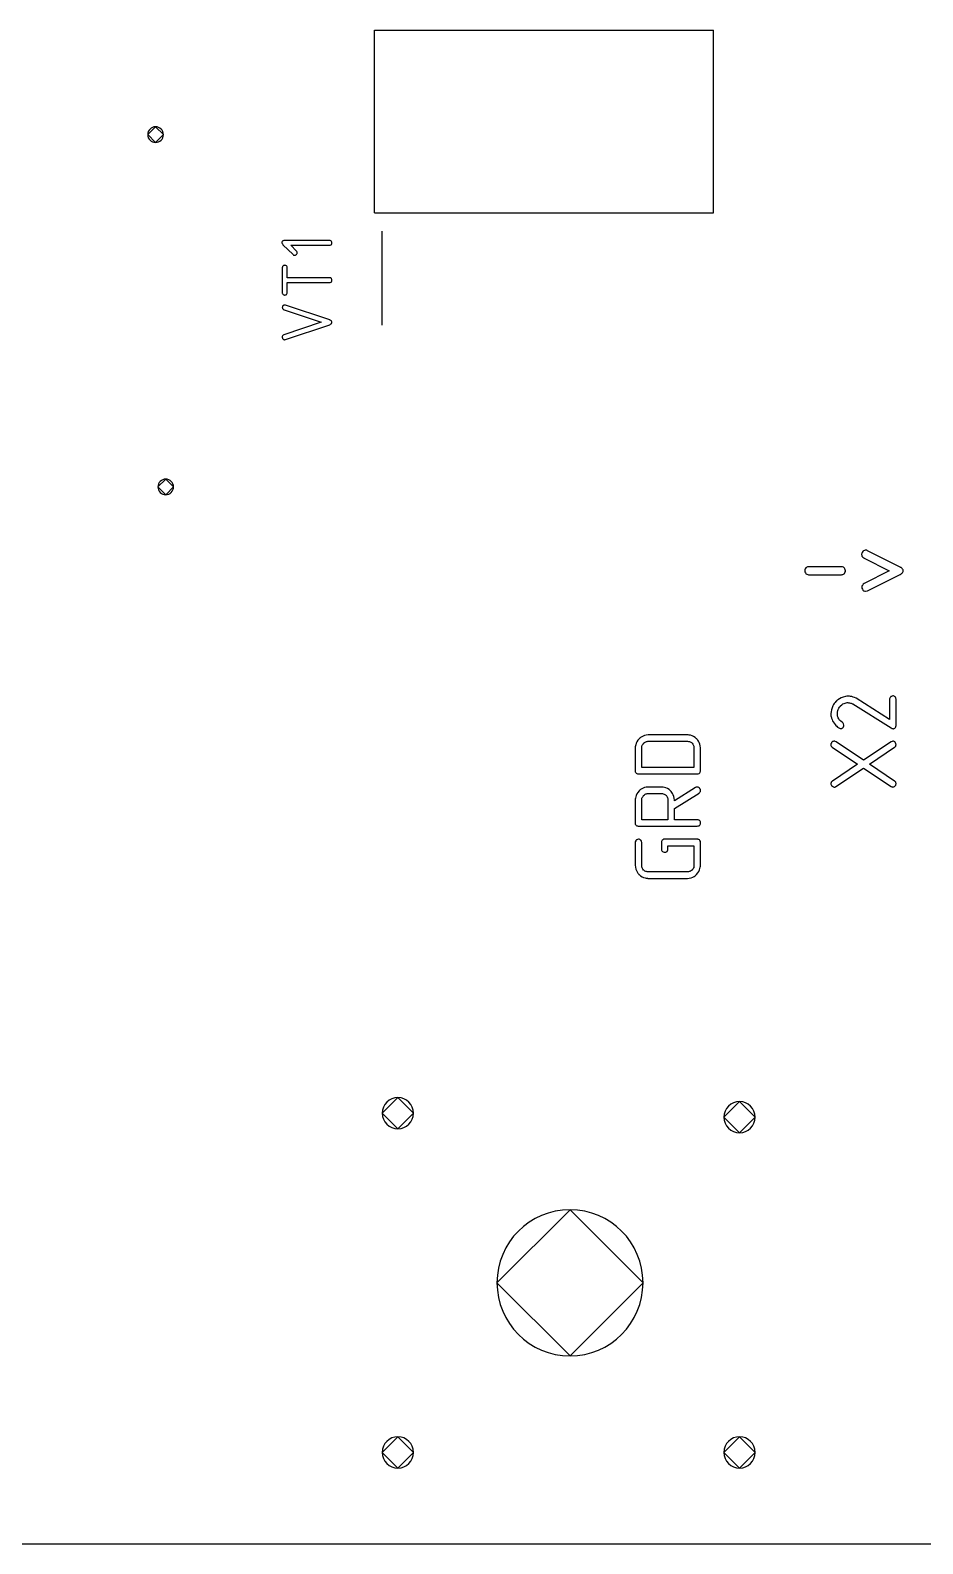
# Model space of a CAD drawing. Header units: inches. Extents: x 0 to 594, y -420 to 0.
# Drawn here: x 190.72 to 207.82, y -246.08 to -217.08 of the extents above; entities that cross this region are included whole.
import ezdxf

# ---------------------------------------------------------------- set-up
doc = ezdxf.new("R2010")
doc.units = ezdxf.units.IN
doc.header["$MEASUREMENT"] = 0

msp = doc.modelspace()

# ---------------------------------------------------------------- linework, layer by layer
at = {"color": 18, "true_color": 0x000000}
for p, q in [((197.312, -220.583), (197.312, -217.083)), ((197.312, -217.083), (203.812, -217.083)), ((203.812, -220.583), (203.812, -217.083)), ((193.117, -218.933), (192.967, -219.083)), ((193.267, -219.083), (193.117, -218.933)), ((192.967, -219.083), (193.117, -219.233)), ((193.117, -219.233), (193.267, -219.083)), ((197.312, -220.583), (203.812, -220.583)), ((197.462, -222.733), (197.462, -220.933)), ((195.541, -221.141), (195.539, -221.147)), ((195.539, -221.147), (195.539, -221.148)), ((195.539, -221.147), (195.539, -221.147)), ((195.539, -221.148), (195.541, -221.157)), ((195.545, -221.133), (195.541, -221.141)), ((195.541, -221.157), (195.542, -221.164)), ((195.542, -221.164), (195.543, -221.169)), ((195.543, -221.169), (195.545, -221.171)), ((195.553, -221.122), (195.545, -221.133)), ((195.545, -221.171), (195.549, -221.178)), ((195.549, -221.178), (195.555, -221.185)), ((195.556, -221.12), (195.553, -221.122)), ((195.555, -221.185), (195.559, -221.189)), ((195.565, -221.115), (195.556, -221.12)), ((195.559, -221.189), (195.56, -221.191)), ((195.56, -221.191), (195.752, -221.381)), ((195.577, -221.11), (195.565, -221.115)), ((195.594, -221.109), (195.577, -221.11)), ((196.451, -221.109), (195.594, -221.109)), ((195.818, -221.313), (195.708, -221.203)), ((195.708, -221.203), (196.451, -221.203)), ((196.453, -221.109), (196.451, -221.109)), ((196.451, -221.203), (196.467, -221.2)), ((196.456, -221.109), (196.453, -221.109)), ((196.464, -221.11), (196.456, -221.109)), ((196.475, -221.115), (196.464, -221.11)), ((196.467, -221.2), (196.478, -221.196)), ((196.487, -221.123), (196.475, -221.115)), ((196.478, -221.196), (196.484, -221.192)), ((196.484, -221.192), (196.487, -221.189)), ((196.488, -221.126), (196.487, -221.123)), ((196.487, -221.189), (196.494, -221.178)), ((196.492, -221.131), (196.488, -221.126)), ((196.496, -221.143), (196.492, -221.131)), ((196.494, -221.178), (196.496, -221.168)), ((196.498, -221.157), (196.496, -221.143)), ((196.496, -221.168), (196.498, -221.16)), ((196.498, -221.16), (196.498, -221.157)), ((195.752, -221.381), (195.763, -221.389)), ((195.763, -221.389), (195.775, -221.394)), ((195.775, -221.394), (195.782, -221.395)), ((195.782, -221.395), (195.783, -221.395)), ((195.783, -221.395), (195.785, -221.395)), ((195.785, -221.395), (195.792, -221.394)), ((195.792, -221.394), (195.797, -221.392)), ((195.797, -221.392), (195.808, -221.387)), ((195.808, -221.387), (195.816, -221.382)), ((195.816, -221.382), (195.817, -221.38)), ((195.817, -221.38), (195.818, -221.38)), ((195.821, -221.316), (195.818, -221.313)), ((195.818, -221.38), (195.827, -221.368)), ((195.825, -221.323), (195.821, -221.316)), ((195.83, -221.334), (195.825, -221.323)), ((195.827, -221.368), (195.831, -221.357)), ((195.832, -221.347), (195.83, -221.334)), ((195.831, -221.357), (195.832, -221.35)), ((195.832, -221.35), (195.832, -221.347)), ((195.548, -221.622), (195.546, -221.63)), ((195.546, -221.63), (195.546, -222.118)), ((195.546, -221.63), (195.546, -221.63)), ((195.553, -221.611), (195.548, -221.622)), ((195.556, -221.605), (195.553, -221.611)), ((195.562, -221.599), (195.556, -221.605)), ((195.565, -221.597), (195.562, -221.599)), ((195.572, -221.592), (195.565, -221.597)), ((195.582, -221.588), (195.572, -221.592)), ((195.594, -221.585), (195.582, -221.588)), ((195.597, -221.585), (195.594, -221.585)), ((195.604, -221.587), (195.597, -221.585)), ((195.614, -221.591), (195.604, -221.587)), ((195.625, -221.598), (195.614, -221.591)), ((195.628, -221.599), (195.625, -221.598)), ((195.632, -221.606), (195.628, -221.599)), ((195.638, -221.618), (195.632, -221.606)), ((195.639, -221.625), (195.638, -221.618)), ((195.641, -221.633), (195.639, -221.625)), ((195.641, -221.824), (195.641, -221.633)), ((196.451, -221.824), (195.641, -221.824)), ((196.453, -221.824), (196.451, -221.824)), ((196.456, -221.824), (196.453, -221.824)), ((196.464, -221.825), (196.456, -221.824)), ((196.475, -221.829), (196.464, -221.825)), ((196.487, -221.838), (196.475, -221.829)), ((196.488, -221.841), (196.487, -221.838)), ((196.492, -221.846), (196.488, -221.841)), ((196.496, -221.857), (196.492, -221.846)), ((195.546, -222.118), (195.549, -222.125)), ((195.549, -222.125), (195.555, -222.137)), ((195.555, -222.137), (195.56, -222.142)), ((195.628, -222.145), (195.635, -222.134)), ((195.635, -222.134), (195.639, -222.122)), ((195.639, -222.122), (195.641, -222.113)), ((195.641, -222.113), (195.641, -221.918)), ((195.641, -221.918), (196.451, -221.918)), ((196.451, -221.918), (196.467, -221.915)), ((196.467, -221.915), (196.478, -221.911)), ((196.478, -221.911), (196.484, -221.907)), ((196.484, -221.907), (196.487, -221.904)), ((196.487, -221.904), (196.494, -221.893)), ((196.494, -221.893), (196.496, -221.883)), ((196.498, -221.872), (196.496, -221.857)), ((196.496, -221.883), (196.498, -221.874)), ((196.498, -221.874), (196.498, -221.872)), ((195.548, -222.383), (195.546, -222.392)), ((195.546, -222.392), (195.546, -222.395)), ((195.546, -222.392), (195.546, -222.392)), ((195.546, -222.395), (195.548, -222.404)), ((195.552, -222.372), (195.548, -222.383)), ((195.548, -222.404), (195.551, -222.413)), ((195.551, -222.413), (195.555, -222.418)), ((195.559, -222.361), (195.552, -222.372)), ((195.555, -222.418), (195.556, -222.421)), ((195.556, -222.421), (195.565, -222.428)), ((195.562, -222.358), (195.559, -222.361)), ((195.56, -222.142), (195.562, -222.145)), ((195.562, -222.145), (195.563, -222.145)), ((195.569, -222.354), (195.562, -222.358)), ((195.563, -222.145), (195.574, -222.152)), ((195.565, -222.428), (195.572, -222.434)), ((195.579, -222.349), (195.569, -222.354)), ((195.574, -222.152), (195.584, -222.155)), ((195.593, -222.347), (195.579, -222.349)), ((195.584, -222.155), (195.591, -222.156)), ((195.591, -222.156), (195.593, -222.156)), ((195.593, -222.156), (195.594, -222.156)), ((195.61, -222.349), (195.593, -222.347)), ((195.594, -222.156), (195.607, -222.155)), ((195.607, -222.155), (195.618, -222.151)), ((196.457, -222.634), (195.61, -222.349)), ((195.618, -222.151), (195.625, -222.146)), ((195.625, -222.146), (195.627, -222.145)), ((195.627, -222.145), (195.628, -222.145)), ((195.572, -222.434), (195.577, -222.437)), ((195.577, -222.437), (195.58, -222.438)), ((196.292, -222.679), (195.579, -222.919)), ((195.58, -222.438), (196.292, -222.679)), ((196.458, -222.634), (196.457, -222.634)), ((196.457, -222.724), (196.471, -222.717)), ((196.46, -222.636), (196.458, -222.634)), ((196.467, -222.638), (196.46, -222.636)), ((196.477, -222.644), (196.467, -222.638)), ((196.471, -222.717), (196.481, -222.71)), ((196.487, -222.651), (196.477, -222.644)), ((196.481, -222.71), (196.488, -222.703)), ((196.488, -222.652), (196.487, -222.651)), ((196.491, -222.658), (196.488, -222.652)), ((196.488, -222.703), (196.492, -222.695)), ((196.494, -222.667), (196.491, -222.658)), ((196.492, -222.695), (196.495, -222.689)), ((196.498, -222.679), (196.494, -222.667)), ((196.495, -222.689), (196.498, -222.684)), ((196.498, -222.684), (196.498, -222.679)), ((195.551, -222.939), (195.546, -222.951)), ((195.546, -222.951), (195.546, -222.971)), ((195.546, -222.971), (195.549, -222.978)), ((195.549, -222.978), (195.553, -222.988)), ((195.552, -222.937), (195.551, -222.939)), ((195.556, -222.933), (195.552, -222.937)), ((195.553, -222.988), (195.559, -222.995)), ((195.566, -222.926), (195.556, -222.933)), ((195.559, -222.995), (195.56, -222.998)), ((195.56, -222.998), (195.562, -222.998)), ((195.562, -222.998), (195.573, -223.006)), ((195.579, -222.919), (195.566, -222.926)), ((195.573, -223.006), (195.583, -223.011)), ((195.593, -223.012), (195.61, -223.009)), ((195.61, -223.009), (196.457, -222.724)), ((195.583, -223.011), (195.59, -223.012)), ((195.59, -223.012), (195.591, -223.012)), ((195.591, -223.012), (195.593, -223.012)), ((193.312, -225.683), (193.162, -225.833)), ((193.162, -225.833), (193.312, -225.983)), ((193.462, -225.833), (193.312, -225.683)), ((193.312, -225.983), (193.462, -225.833)), ((206.678, -227.067), (206.673, -227.069)), ((206.673, -227.069), (206.673, -227.071)), ((206.689, -227.058), (206.678, -227.067)), ((206.706, -227.051), (206.689, -227.058)), ((206.717, -227.046), (206.706, -227.051)), ((206.752, -227.046), (206.717, -227.046)), ((206.759, -227.051), (206.752, -227.046)), ((206.752, -227.046), (206.752, -227.046)), ((206.768, -227.055), (206.759, -227.051)), ((207.39, -227.37), (206.768, -227.055)), ((206.655, -227.108), (206.652, -227.122)), ((206.652, -227.122), (206.652, -227.125)), ((206.652, -227.125), (206.652, -227.127)), ((206.652, -227.127), (206.655, -227.143)), ((206.662, -227.09), (206.655, -227.108)), ((206.655, -227.143), (206.659, -227.157)), ((206.659, -227.157), (206.675, -227.178)), ((206.673, -227.071), (206.662, -227.09)), ((206.675, -227.178), (206.692, -227.192)), ((206.692, -227.192), (206.696, -227.194)), ((206.696, -227.194), (206.699, -227.196)), ((206.699, -227.196), (207.182, -227.439)), ((205.565, -227.423), (205.562, -227.435)), ((205.562, -227.435), (205.562, -227.437)), ((205.562, -227.437), (205.562, -227.439)), ((205.562, -227.439), (205.565, -227.463)), ((205.572, -227.405), (205.565, -227.423)), ((205.565, -227.463), (205.574, -227.479)), ((205.583, -227.386), (205.572, -227.405)), ((205.574, -227.479), (205.581, -227.49)), ((205.581, -227.49), (205.583, -227.495)), ((205.588, -227.382), (205.583, -227.384)), ((205.583, -227.384), (205.583, -227.386)), ((205.583, -227.495), (205.602, -227.506)), ((205.599, -227.372), (205.588, -227.382)), ((205.616, -227.365), (205.599, -227.372)), ((205.602, -227.506), (205.62, -227.513)), ((205.627, -227.361), (205.616, -227.365)), ((205.62, -227.513), (205.634, -227.516)), ((206.27, -227.361), (205.627, -227.361)), ((205.634, -227.516), (206.266, -227.516)), ((206.266, -227.516), (206.28, -227.513)), ((206.284, -227.363), (206.27, -227.361)), ((206.27, -227.361), (206.27, -227.361)), ((206.28, -227.513), (206.291, -227.511)), ((206.303, -227.372), (206.284, -227.363)), ((206.291, -227.511), (206.308, -227.502)), ((206.31, -227.377), (206.303, -227.372)), ((206.308, -227.502), (206.319, -227.495)), ((206.319, -227.386), (206.31, -227.377)), ((206.324, -227.391), (206.319, -227.386)), ((206.319, -227.495), (206.321, -227.49)), ((206.321, -227.49), (206.333, -227.472)), ((206.331, -227.402), (206.324, -227.391)), ((206.338, -227.419), (206.331, -227.402)), ((206.333, -227.472), (206.34, -227.456)), ((206.342, -227.439), (206.338, -227.419)), ((206.34, -227.456), (206.342, -227.444)), ((206.342, -227.444), (206.342, -227.439)), ((207.182, -227.439), (206.699, -227.685)), ((206.768, -227.826), (207.39, -227.511)), ((207.393, -227.37), (207.39, -227.37)), ((207.39, -227.511), (207.409, -227.5)), ((207.4, -227.375), (207.393, -227.37)), ((207.409, -227.379), (207.4, -227.375)), ((207.421, -227.388), (207.409, -227.379)), ((207.409, -227.5), (207.423, -227.488)), ((207.43, -227.398), (207.421, -227.388)), ((207.423, -227.488), (207.434, -227.476)), ((207.439, -227.409), (207.43, -227.398)), ((207.434, -227.476), (207.441, -227.465)), ((207.446, -227.423), (207.439, -227.409)), ((207.441, -227.465), (207.446, -227.456)), ((207.448, -227.439), (207.446, -227.423)), ((207.446, -227.456), (207.448, -227.446)), ((207.448, -227.442), (207.448, -227.439)), ((207.448, -227.446), (207.448, -227.442)), ((206.657, -227.74), (206.655, -227.747)), ((206.655, -227.747), (206.655, -227.752)), ((206.655, -227.752), (206.655, -227.754)), ((206.655, -227.754), (206.659, -227.775)), ((206.659, -227.729), (206.657, -227.74)), ((206.666, -227.719), (206.659, -227.729)), ((206.659, -227.775), (206.666, -227.793)), ((206.673, -227.708), (206.666, -227.719)), ((206.666, -227.793), (206.673, -227.805)), ((206.685, -227.696), (206.673, -227.708)), ((206.673, -227.805), (206.678, -227.807)), ((206.678, -227.807), (206.678, -227.81)), ((206.678, -227.81), (206.696, -227.824)), ((206.699, -227.685), (206.685, -227.696)), ((206.696, -227.824), (206.712, -227.83)), ((206.712, -227.83), (206.724, -227.833)), ((206.724, -227.833), (206.729, -227.833)), ((206.729, -227.833), (206.768, -227.826)), ((206.144, -229.964), (206.127, -229.985)), ((206.161, -229.944), (206.144, -229.964)), ((206.163, -229.942), (206.161, -229.944)), ((206.164, -229.94), (206.163, -229.942)), ((206.17, -229.935), (206.164, -229.94)), ((206.177, -229.927), (206.17, -229.935)), ((206.187, -229.92), (206.177, -229.927)), ((206.198, -229.913), (206.187, -229.92)), ((206.226, -229.892), (206.198, -229.913)), ((206.259, -229.874), (206.226, -229.892)), ((206.3, -229.859), (206.259, -229.874)), ((206.344, -229.846), (206.3, -229.859)), ((206.338, -229.974), (206.359, -229.97)), ((206.368, -229.844), (206.344, -229.846)), ((206.359, -229.97), (206.374, -229.966)), ((206.392, -229.842), (206.368, -229.844)), ((206.374, -229.966), (206.383, -229.966)), ((206.383, -229.966), (206.385, -229.966)), ((206.385, -229.966), (206.387, -229.966)), ((206.387, -229.966), (206.403, -229.968)), ((206.396, -229.842), (206.392, -229.842)), ((206.405, -229.842), (206.396, -229.842)), ((206.403, -229.968), (206.42, -229.97)), ((206.42, -229.844), (206.405, -229.842)), ((206.44, -229.848), (206.42, -229.844)), ((206.42, -229.97), (206.437, -229.974)), ((206.463, -229.851), (206.44, -229.848)), ((206.488, -229.859), (206.463, -229.851)), ((206.516, -229.87), (206.488, -229.859)), ((206.546, -229.883), (206.516, -229.87)), ((207.188, -230.287), (206.546, -229.883)), ((207.19, -229.883), (207.188, -229.894)), ((207.188, -229.894), (207.188, -230.287)), ((207.198, -229.868), (207.19, -229.883)), ((207.201, -229.863), (207.198, -229.868)), ((207.209, -229.855), (207.201, -229.863)), ((207.212, -229.851), (207.209, -229.855)), ((207.222, -229.846), (207.212, -229.851)), ((207.235, -229.84), (207.222, -229.846)), ((207.251, -229.837), (207.235, -229.84)), ((207.255, -229.837), (207.251, -229.837)), ((207.264, -229.838), (207.255, -229.837)), ((207.277, -229.844), (207.264, -229.838)), ((207.292, -229.853), (207.277, -229.844)), ((207.296, -229.855), (207.292, -229.853)), ((207.301, -229.864), (207.296, -229.855)), ((207.309, -229.877), (207.301, -229.864)), ((207.311, -229.887), (207.309, -229.877)), ((207.312, -229.898), (207.311, -229.887)), ((207.312, -230.409), (207.312, -229.898)), ((206.064, -230.168), (206.063, -230.177)), ((206.063, -230.177), (206.063, -230.192)), ((206.063, -230.177), (206.063, -230.177)), ((206.063, -230.192), (206.064, -230.216)), ((206.066, -230.155), (206.064, -230.168)), ((206.064, -230.216), (206.068, -230.24)), ((206.068, -230.14), (206.066, -230.155)), ((206.076, -230.107), (206.068, -230.14)), ((206.068, -230.24), (206.072, -230.25)), ((206.072, -230.25), (206.074, -230.257)), ((206.074, -230.257), (206.076, -230.261)), ((206.087, -230.068), (206.076, -230.107)), ((206.103, -230.026), (206.087, -230.068)), ((206.114, -230.005), (206.103, -230.026)), ((206.127, -229.985), (206.114, -230.005)), ((206.187, -230.183), (206.188, -230.15)), ((206.187, -230.19), (206.187, -230.183)), ((206.188, -230.2), (206.187, -230.19)), ((206.188, -230.15), (206.192, -230.135)), ((206.19, -230.211), (206.188, -230.2)), ((206.192, -230.225), (206.19, -230.211)), ((206.192, -230.135), (206.194, -230.124)), ((206.198, -230.24), (206.192, -230.225)), ((206.194, -230.124), (206.198, -230.113)), ((206.198, -230.113), (206.201, -230.105)), ((206.203, -230.257), (206.198, -230.24)), ((206.201, -230.105), (206.203, -230.1)), ((206.203, -230.098), (206.218, -230.07)), ((206.203, -230.1), (206.203, -230.098)), ((206.213, -230.274), (206.203, -230.257)), ((206.218, -230.07), (206.231, -230.05)), ((206.231, -230.05), (206.238, -230.04)), ((206.238, -230.04), (206.242, -230.035)), ((206.242, -230.035), (206.246, -230.031)), ((206.246, -230.031), (206.248, -230.029)), ((206.248, -230.029), (206.27, -230.009)), ((206.27, -230.009), (206.294, -229.992)), ((206.294, -229.992), (206.318, -229.981)), ((206.318, -229.981), (206.338, -229.974)), ((206.437, -229.974), (206.45, -229.977)), ((206.45, -229.977), (206.463, -229.983)), ((206.463, -229.983), (206.472, -229.987)), ((206.472, -229.987), (206.479, -229.988)), ((206.479, -229.988), (206.481, -229.99)), ((206.481, -229.99), (207.216, -230.451)), ((206.076, -230.261), (206.076, -230.263)), ((206.076, -230.263), (206.085, -230.288)), ((206.085, -230.288), (206.096, -230.313)), ((206.096, -230.313), (206.1, -230.322)), ((206.1, -230.322), (206.103, -230.329)), ((206.103, -230.329), (206.105, -230.333)), ((206.105, -230.333), (206.107, -230.335)), ((206.107, -230.335), (206.124, -230.361)), ((206.124, -230.361), (206.142, -230.385)), ((206.142, -230.385), (206.161, -230.403)), ((206.161, -230.403), (206.177, -230.42)), ((206.177, -230.42), (206.192, -230.435)), ((206.192, -230.435), (206.205, -230.444)), ((206.205, -230.444), (206.213, -230.45)), ((206.214, -230.275), (206.213, -230.274)), ((206.213, -230.45), (206.216, -230.451)), ((206.218, -230.281), (206.214, -230.275)), ((206.216, -230.451), (206.231, -230.457)), ((206.224, -230.288), (206.218, -230.281)), ((206.231, -230.3), (206.224, -230.288)), ((206.242, -230.311), (206.231, -230.3)), ((206.231, -230.457), (206.242, -230.461)), ((206.255, -230.324), (206.242, -230.311)), ((206.242, -230.461), (206.25, -230.463)), ((206.25, -230.463), (206.251, -230.463)), ((206.251, -230.463), (206.261, -230.461)), ((206.285, -230.346), (206.255, -230.324)), ((206.261, -230.461), (206.27, -230.459)), ((206.27, -230.459), (206.283, -230.451)), ((206.283, -230.451), (206.292, -230.446)), ((206.287, -230.348), (206.285, -230.346)), ((206.292, -230.351), (206.287, -230.348)), ((206.3, -230.359), (206.292, -230.351)), ((206.292, -230.446), (206.296, -230.442)), ((206.296, -230.442), (206.305, -230.427)), ((206.307, -230.37), (206.3, -230.359)), ((206.305, -230.427), (206.311, -230.413)), ((206.313, -230.398), (206.307, -230.37)), ((206.311, -230.413), (206.313, -230.401)), ((206.313, -230.401), (206.313, -230.398)), ((207.216, -230.451), (207.235, -230.461)), ((207.235, -230.461), (207.249, -230.464)), ((207.249, -230.464), (207.259, -230.466)), ((207.259, -230.466), (207.262, -230.466)), ((207.262, -230.466), (207.279, -230.463)), ((207.279, -230.463), (207.292, -230.455)), ((207.292, -230.455), (207.299, -230.444)), ((207.299, -230.444), (207.307, -230.431)), ((207.307, -230.431), (207.311, -230.42)), ((207.311, -230.42), (207.312, -230.409)), ((202.314, -230.816), (202.313, -230.824)), ((202.313, -230.824), (202.313, -231.272)), ((202.313, -230.824), (202.313, -230.824)), ((202.316, -230.796), (202.314, -230.816)), ((202.322, -230.772), (202.316, -230.796)), ((202.331, -230.744), (202.322, -230.772)), ((202.344, -230.715), (202.331, -230.744)), ((202.363, -230.685), (202.344, -230.715)), ((202.387, -230.657), (202.363, -230.685)), ((202.39, -230.653), (202.387, -230.657)), ((202.4, -230.646), (202.39, -230.653)), ((202.416, -230.633), (202.4, -230.646)), ((202.437, -230.62), (202.416, -230.633)), ((202.463, -230.607), (202.437, -230.62)), ((202.437, -230.833), (202.438, -230.815)), ((202.437, -231.209), (202.437, -230.833)), ((202.438, -230.815), (202.442, -230.796)), ((202.438, -230.815), (202.438, -230.815)), ((202.442, -230.796), (202.448, -230.781)), ((202.448, -230.781), (202.455, -230.768)), ((202.455, -230.768), (202.463, -230.759)), ((202.492, -230.594), (202.463, -230.607)), ((202.463, -230.759), (202.468, -230.75)), ((202.468, -230.75), (202.472, -230.746)), ((202.472, -230.746), (202.474, -230.744)), ((202.474, -230.744), (202.488, -230.731)), ((202.488, -230.731), (202.503, -230.722)), ((202.525, -230.587), (202.492, -230.594)), ((202.503, -230.722), (202.518, -230.716)), ((202.518, -230.716), (202.531, -230.711)), ((202.563, -230.583), (202.525, -230.587)), ((202.531, -230.711), (202.544, -230.709)), ((202.544, -230.709), (202.553, -230.707)), ((202.553, -230.707), (202.561, -230.707)), ((202.561, -230.707), (202.563, -230.707)), ((203.312, -230.583), (202.563, -230.583)), ((202.563, -230.707), (203.314, -230.707)), ((203.314, -230.583), (203.312, -230.583)), ((203.316, -230.583), (203.314, -230.583)), ((203.314, -230.707), (203.335, -230.709)), ((203.322, -230.583), (203.316, -230.583)), ((203.329, -230.585), (203.322, -230.583)), ((203.349, -230.587), (203.329, -230.585)), ((203.335, -230.709), (203.351, -230.713)), ((203.374, -230.592), (203.349, -230.587)), ((203.351, -230.713), (203.368, -230.718)), ((203.368, -230.718), (203.381, -230.726)), ((203.401, -230.602), (203.374, -230.592)), ((203.381, -230.726), (203.39, -230.733)), ((203.39, -230.733), (203.399, -230.739)), ((203.399, -230.739), (203.403, -230.742)), ((203.431, -230.615), (203.401, -230.602)), ((203.403, -230.742), (203.405, -230.744)), ((203.405, -230.744), (203.416, -230.759)), ((203.416, -230.759), (203.424, -230.774)), ((203.424, -230.774), (203.431, -230.789)), ((203.461, -230.633), (203.431, -230.615)), ((203.431, -230.789), (203.435, -230.802)), ((203.435, -230.802), (203.437, -230.815)), ((203.437, -230.815), (203.438, -230.824)), ((203.438, -230.824), (203.438, -231.209)), ((203.49, -230.657), (203.461, -230.633)), ((203.494, -230.661), (203.49, -230.657)), ((203.501, -230.67), (203.494, -230.661)), ((203.512, -230.687), (203.501, -230.67)), ((203.525, -230.707), (203.512, -230.687)), ((203.54, -230.733), (203.525, -230.707)), ((203.551, -230.763), (203.54, -230.733)), ((203.559, -230.796), (203.551, -230.763)), ((203.562, -230.833), (203.559, -230.796)), ((203.562, -231.274), (203.562, -230.833)), ((206.064, -230.757), (206.063, -230.768)), ((206.063, -230.768), (206.063, -230.787)), ((206.063, -230.768), (206.063, -230.768)), ((206.063, -230.787), (206.068, -230.8)), ((206.072, -230.742), (206.064, -230.757)), ((206.068, -230.8), (206.076, -230.809)), ((206.076, -230.733), (206.072, -230.742)), ((206.083, -230.725), (206.076, -230.733)), ((206.076, -230.809), (206.083, -230.816)), ((206.087, -230.722), (206.083, -230.724)), ((206.083, -230.724), (206.083, -230.725)), ((206.083, -230.816), (206.088, -230.82)), ((206.096, -230.714), (206.087, -230.722)), ((206.088, -230.82), (206.09, -230.822)), ((206.09, -230.822), (206.575, -231.144)), ((206.109, -230.709), (206.096, -230.714)), ((206.118, -230.705), (206.109, -230.709)), ((206.127, -230.705), (206.118, -230.705)), ((206.129, -230.705), (206.127, -230.705)), ((206.137, -230.707), (206.129, -230.705)), ((206.148, -230.709), (206.137, -230.707)), ((206.163, -230.716), (206.148, -230.709)), ((206.688, -231.068), (206.163, -230.716)), ((207.216, -230.716), (206.688, -231.068)), ((206.801, -231.144), (207.285, -230.822)), ((207.235, -230.709), (207.216, -230.716)), ((207.251, -230.705), (207.235, -230.709)), ((207.253, -230.705), (207.251, -230.705)), ((207.255, -230.705), (207.253, -230.705)), ((207.266, -230.707), (207.255, -230.705)), ((207.279, -230.714), (207.266, -230.707)), ((207.287, -230.718), (207.279, -230.714)), ((207.285, -230.822), (207.294, -230.814)), ((207.294, -230.725), (207.287, -230.718)), ((207.298, -230.729), (207.294, -230.725)), ((207.294, -230.814), (207.301, -230.805)), ((207.303, -230.738), (207.298, -230.729)), ((207.301, -230.805), (207.305, -230.798)), ((207.309, -230.753), (207.303, -230.738)), ((207.305, -230.798), (207.309, -230.788)), ((207.312, -230.772), (207.309, -230.753)), ((207.309, -230.788), (207.311, -230.783)), ((207.311, -230.783), (207.312, -230.777)), ((207.312, -230.777), (207.312, -230.772)), ((202.313, -231.272), (202.314, -231.292)), ((202.314, -231.292), (202.322, -231.307)), ((202.322, -231.307), (202.333, -231.318)), ((202.333, -231.318), (202.344, -231.326)), ((202.344, -231.326), (202.355, -231.329)), ((202.355, -231.329), (202.366, -231.331)), ((202.366, -231.331), (202.374, -231.333)), ((202.374, -231.333), (202.376, -231.333)), ((202.376, -231.333), (203.501, -231.333)), ((203.438, -231.209), (202.437, -231.209)), ((203.501, -231.333), (203.522, -231.331)), ((203.522, -231.331), (203.537, -231.324)), ((203.537, -231.324), (203.548, -231.314)), ((203.548, -231.314), (203.555, -231.301)), ((203.555, -231.301), (203.559, -231.29)), ((203.559, -231.29), (203.561, -231.281)), ((203.561, -231.281), (203.562, -231.274)), ((206.575, -231.144), (206.092, -231.468)), ((206.161, -231.575), (206.688, -231.22)), ((206.688, -231.22), (207.216, -231.574)), ((207.285, -231.468), (206.801, -231.144)), ((202.363, -231.685), (202.344, -231.714)), ((202.387, -231.657), (202.363, -231.685)), ((202.39, -231.653), (202.387, -231.657)), ((202.4, -231.646), (202.39, -231.653)), ((202.416, -231.633), (202.4, -231.646)), ((202.437, -231.62), (202.416, -231.633)), ((202.463, -231.607), (202.437, -231.62)), ((202.492, -231.594), (202.463, -231.607)), ((202.525, -231.587), (202.492, -231.594)), ((202.563, -231.583), (202.525, -231.587)), ((202.531, -231.711), (202.544, -231.709)), ((202.544, -231.709), (202.553, -231.707)), ((202.553, -231.707), (202.561, -231.707)), ((202.561, -231.707), (202.563, -231.707)), ((202.813, -231.583), (202.563, -231.583)), ((202.563, -231.707), (202.814, -231.707)), ((202.814, -231.583), (202.813, -231.583)), ((202.816, -231.583), (202.814, -231.583)), ((202.814, -231.707), (202.835, -231.709)), ((202.822, -231.583), (202.816, -231.583)), ((202.829, -231.585), (202.822, -231.583)), ((202.85, -231.587), (202.829, -231.585)), ((202.835, -231.709), (202.851, -231.713)), ((202.874, -231.592), (202.85, -231.587)), ((202.901, -231.601), (202.874, -231.592)), ((202.931, -231.614), (202.901, -231.601)), ((202.961, -231.633), (202.931, -231.614)), ((202.99, -231.657), (202.961, -231.633)), ((202.994, -231.661), (202.99, -231.657)), ((203.001, -231.67), (202.994, -231.661)), ((203.012, -231.687), (203.001, -231.67)), ((203.025, -231.707), (203.012, -231.687)), ((203.04, -231.733), (203.025, -231.707)), ((203.466, -231.594), (203.062, -231.846)), ((203.062, -231.994), (203.535, -231.7)), ((203.481, -231.588), (203.466, -231.594)), ((203.501, -231.583), (203.481, -231.588)), ((203.503, -231.583), (203.501, -231.583)), ((203.505, -231.583), (203.503, -231.583)), ((203.516, -231.585), (203.505, -231.583)), ((203.531, -231.592), (203.516, -231.585)), ((203.538, -231.596), (203.531, -231.592)), ((203.535, -231.7), (203.546, -231.69)), ((203.546, -231.603), (203.538, -231.596)), ((203.548, -231.607), (203.546, -231.603)), ((203.546, -231.69), (203.553, -231.683)), ((203.553, -231.616), (203.548, -231.607)), ((203.561, -231.631), (203.553, -231.616)), ((203.553, -231.683), (203.557, -231.677)), ((203.557, -231.677), (203.559, -231.676)), ((203.559, -231.676), (203.561, -231.666)), ((203.562, -231.65), (203.561, -231.631)), ((203.561, -231.666), (203.562, -231.657)), ((203.562, -231.657), (203.562, -231.65)), ((206.064, -231.507), (206.063, -231.512)), ((206.063, -231.512), (206.063, -231.527)), ((206.063, -231.527), (206.066, -231.536)), ((206.066, -231.501), (206.064, -231.507)), ((206.07, -231.492), (206.066, -231.501)), ((206.066, -231.536), (206.072, -231.551)), ((206.076, -231.485), (206.07, -231.492)), ((206.072, -231.551), (206.079, -231.561)), ((206.083, -231.475), (206.076, -231.485)), ((206.079, -231.561), (206.081, -231.564)), ((206.081, -231.564), (206.083, -231.564)), ((206.092, -231.468), (206.083, -231.475)), ((206.083, -231.564), (206.098, -231.575)), ((206.098, -231.575), (206.111, -231.581)), ((206.111, -231.581), (206.122, -231.583)), ((206.122, -231.583), (206.124, -231.583)), ((206.124, -231.583), (206.126, -231.583)), ((206.126, -231.583), (206.142, -231.583)), ((206.142, -231.583), (206.161, -231.575)), ((207.216, -231.574), (207.229, -231.579)), ((207.229, -231.579), (207.24, -231.581)), ((207.24, -231.581), (207.248, -231.583)), ((207.248, -231.583), (207.249, -231.583)), ((207.249, -231.583), (207.259, -231.581)), ((207.259, -231.581), (207.268, -231.579)), ((207.268, -231.579), (207.281, -231.572)), ((207.281, -231.572), (207.29, -231.566)), ((207.287, -231.47), (207.285, -231.468)), ((207.292, -231.474), (207.287, -231.47)), ((207.29, -231.566), (207.294, -231.562)), ((207.299, -231.481), (207.292, -231.474)), ((207.294, -231.562), (207.305, -231.546)), ((207.307, -231.492), (207.299, -231.481)), ((207.305, -231.546), (207.311, -231.533)), ((207.312, -231.52), (207.307, -231.492)), ((207.311, -231.533), (207.312, -231.524)), ((207.312, -231.524), (207.312, -231.52)), ((202.314, -231.816), (202.313, -231.824)), ((202.313, -231.824), (202.313, -232.272)), ((202.313, -231.824), (202.313, -231.824)), ((202.316, -231.796), (202.314, -231.816)), ((202.322, -231.772), (202.316, -231.796)), ((202.331, -231.744), (202.322, -231.772)), ((202.344, -231.714), (202.331, -231.744)), ((202.437, -231.833), (202.438, -231.814)), ((202.437, -232.209), (202.437, -231.833)), ((202.438, -231.814), (202.442, -231.796)), ((202.438, -231.814), (202.438, -231.814)), ((202.442, -231.796), (202.448, -231.781)), ((202.448, -231.781), (202.455, -231.768)), ((202.455, -231.768), (202.463, -231.759)), ((202.463, -231.759), (202.468, -231.75)), ((202.468, -231.75), (202.472, -231.746)), ((202.472, -231.746), (202.474, -231.744)), ((202.474, -231.744), (202.488, -231.731)), ((202.488, -231.731), (202.503, -231.722)), ((202.503, -231.722), (202.518, -231.716)), ((202.518, -231.716), (202.531, -231.711)), ((202.851, -231.713), (202.868, -231.718)), ((202.868, -231.718), (202.881, -231.726)), ((202.881, -231.726), (202.89, -231.733)), ((202.89, -231.733), (202.9, -231.738)), ((202.9, -231.738), (202.903, -231.742)), ((202.903, -231.742), (202.905, -231.744)), ((202.905, -231.744), (202.916, -231.759)), ((202.916, -231.759), (202.924, -231.774)), ((202.924, -231.774), (202.931, -231.788)), ((202.931, -231.788), (202.935, -231.801)), ((202.935, -231.801), (202.937, -231.814)), ((202.937, -231.814), (202.938, -231.824)), ((202.938, -231.824), (202.938, -232.209)), ((203.051, -231.763), (203.04, -231.733)), ((203.059, -231.798), (203.051, -231.763)), ((203.062, -231.835), (203.059, -231.798)), ((203.062, -231.846), (203.062, -231.835)), ((203.062, -232.209), (203.062, -231.994)), ((202.313, -232.272), (202.314, -232.292)), ((202.938, -232.209), (202.437, -232.209)), ((203.501, -232.209), (203.062, -232.209)), ((203.503, -232.209), (203.501, -232.209)), ((203.507, -232.209), (203.503, -232.209)), ((203.518, -232.211), (203.507, -232.209)), ((203.533, -232.216), (203.518, -232.211)), ((203.548, -232.227), (203.533, -232.216)), ((203.549, -232.231), (203.548, -232.227)), ((203.555, -232.238), (203.549, -232.231)), ((203.561, -232.253), (203.555, -232.238)), ((203.557, -232.3), (203.561, -232.287)), ((203.562, -232.272), (203.561, -232.253)), ((203.561, -232.287), (203.562, -232.275)), ((203.562, -232.275), (203.562, -232.272)), ((202.314, -232.292), (202.322, -232.307)), ((202.322, -232.307), (202.333, -232.318)), ((202.333, -232.318), (202.344, -232.325)), ((202.344, -232.325), (202.355, -232.329)), ((202.355, -232.329), (202.366, -232.331)), ((202.366, -232.331), (202.374, -232.333)), ((202.374, -232.333), (202.376, -232.333)), ((202.376, -232.333), (203.501, -232.333)), ((203.501, -232.333), (203.522, -232.329)), ((203.522, -232.329), (203.537, -232.324)), ((203.537, -232.324), (203.544, -232.318)), ((203.544, -232.318), (203.548, -232.314)), ((203.548, -232.314), (203.557, -232.3)), ((202.314, -232.631), (202.313, -232.642)), ((202.313, -232.642), (202.313, -233.083)), ((202.313, -232.642), (202.313, -232.642)), ((202.322, -232.616), (202.314, -232.631)), ((202.326, -232.609), (202.322, -232.616)), ((202.333, -232.601), (202.326, -232.609)), ((202.337, -232.598), (202.333, -232.601)), ((202.346, -232.592), (202.337, -232.598)), ((202.359, -232.587), (202.346, -232.592)), ((202.376, -232.583), (202.359, -232.587)), ((202.379, -232.583), (202.376, -232.583)), ((202.388, -232.585), (202.379, -232.583)), ((202.401, -232.59), (202.388, -232.585)), ((202.416, -232.6), (202.401, -232.59)), ((202.42, -232.601), (202.416, -232.6)), ((202.426, -232.611), (202.42, -232.601)), ((202.433, -232.625), (202.426, -232.611)), ((202.435, -232.635), (202.433, -232.625)), ((202.437, -232.646), (202.435, -232.635)), ((202.437, -233.094), (202.437, -232.646)), ((202.818, -232.625), (202.814, -232.637)), ((202.814, -232.637), (202.814, -232.783)), ((202.814, -232.783), (202.818, -232.792)), ((202.822, -232.614), (202.818, -232.625)), ((202.818, -232.792), (202.824, -232.805)), ((202.829, -232.603), (202.822, -232.614)), ((202.824, -232.805), (202.831, -232.814)), ((202.84, -232.592), (202.829, -232.603)), ((202.831, -232.814), (202.833, -232.818)), ((202.833, -232.818), (202.835, -232.818)), ((202.835, -232.818), (202.85, -232.827)), ((202.857, -232.585), (202.84, -232.592)), ((202.85, -232.827), (202.864, -232.831)), ((202.877, -232.583), (202.857, -232.585)), ((202.864, -232.831), (202.874, -232.833)), ((202.874, -232.833), (202.875, -232.833)), ((202.875, -232.833), (202.877, -232.833)), ((203.501, -232.583), (202.877, -232.583)), ((202.877, -232.833), (202.896, -232.831)), ((202.896, -232.831), (202.909, -232.825)), ((202.909, -232.825), (202.918, -232.82)), ((202.918, -232.82), (202.922, -232.818)), ((202.922, -232.818), (202.931, -232.803)), ((202.931, -232.803), (202.937, -232.787)), ((202.937, -232.787), (202.938, -232.775)), ((202.938, -232.775), (202.938, -232.707)), ((202.938, -232.707), (203.438, -232.707)), ((203.438, -232.707), (203.438, -233.085)), ((203.503, -232.583), (203.501, -232.583)), ((203.511, -232.583), (203.503, -232.583)), ((203.52, -232.587), (203.511, -232.583)), ((203.531, -232.59), (203.52, -232.587)), ((203.544, -232.598), (203.531, -232.59)), ((203.553, -232.609), (203.544, -232.598)), ((203.561, -232.625), (203.553, -232.609)), ((203.562, -232.646), (203.561, -232.625)), ((203.562, -233.092), (203.562, -232.646)), ((202.313, -233.083), (202.316, -233.12)), ((202.316, -233.12), (202.324, -233.155)), ((202.324, -233.155), (202.337, -233.185)), ((202.438, -233.103), (202.437, -233.094)), ((202.44, -233.114), (202.438, -233.103)), ((202.446, -233.129), (202.44, -233.114)), ((202.451, -233.144), (202.446, -233.129)), ((202.461, -233.159), (202.451, -233.144)), ((202.474, -233.174), (202.461, -233.159)), ((203.422, -233.148), (203.412, -233.161)), ((203.431, -233.133), (203.422, -233.148)), ((203.433, -233.129), (203.431, -233.131)), ((203.431, -233.131), (203.431, -233.133)), ((203.435, -233.116), (203.433, -233.129)), ((203.437, -233.101), (203.435, -233.116)), ((203.438, -233.085), (203.437, -233.101)), ((203.544, -233.17), (203.553, -233.142)), ((203.553, -233.142), (203.559, -233.118)), ((203.559, -233.118), (203.561, -233.099)), ((203.561, -233.099), (203.562, -233.092)), ((202.337, -233.185), (202.35, -233.211)), ((202.35, -233.211), (202.363, -233.233)), ((202.363, -233.233), (202.376, -233.248)), ((202.376, -233.248), (202.383, -233.257)), ((202.383, -233.257), (202.387, -233.261)), ((202.387, -233.261), (202.414, -233.285)), ((202.414, -233.285), (202.444, -233.303)), ((202.444, -233.303), (202.474, -233.314)), ((202.477, -233.177), (202.474, -233.174)), ((202.474, -233.314), (202.501, -233.324)), ((202.485, -233.185), (202.477, -233.177)), ((202.498, -233.194), (202.485, -233.185)), ((202.514, -233.201), (202.498, -233.194)), ((202.501, -233.324), (202.525, -233.329)), ((202.516, -233.201), (202.514, -233.201)), ((202.518, -233.203), (202.516, -233.201)), ((202.529, -233.205), (202.518, -233.203)), ((202.525, -233.329), (202.546, -233.331)), ((202.544, -233.207), (202.529, -233.205)), ((202.563, -233.209), (202.544, -233.207)), ((202.546, -233.331), (202.553, -233.333)), ((202.553, -233.333), (202.557, -233.333)), ((202.557, -233.333), (202.561, -233.333)), ((202.561, -233.333), (202.563, -233.333)), ((203.314, -233.209), (202.563, -233.209)), ((202.563, -233.333), (203.312, -233.333)), ((203.312, -233.333), (203.349, -233.329)), ((203.316, -233.209), (203.314, -233.209)), ((203.324, -233.209), (203.316, -233.209)), ((203.333, -233.207), (203.324, -233.209)), ((203.344, -233.205), (203.333, -233.207)), ((203.359, -233.199), (203.344, -233.205)), ((203.349, -233.329), (203.385, -233.322)), ((203.374, -233.194), (203.359, -233.199)), ((203.388, -233.185), (203.374, -233.194)), ((203.385, -233.322), (203.414, -233.309)), ((203.403, -233.174), (203.388, -233.185)), ((203.405, -233.17), (203.403, -233.174)), ((203.412, -233.161), (203.405, -233.17)), ((203.414, -233.309), (203.44, -233.296)), ((203.44, -233.296), (203.462, -233.283)), ((203.462, -233.283), (203.477, -233.27)), ((203.477, -233.27), (203.487, -233.262)), ((203.487, -233.262), (203.49, -233.259)), ((203.49, -233.259), (203.514, -233.229)), ((203.514, -233.229), (203.533, -233.199)), ((203.533, -233.199), (203.544, -233.17)), ((197.762, -237.533), (197.462, -237.833)), ((198.062, -237.833), (197.762, -237.533)), ((204.312, -237.609), (204.012, -237.909)), ((204.612, -237.909), (204.312, -237.609)), ((197.462, -237.833), (197.762, -238.133)), ((197.762, -238.133), (198.062, -237.833)), ((204.012, -237.909), (204.312, -238.209)), ((204.312, -238.209), (204.612, -237.909)), ((201.062, -239.683), (199.662, -241.083)), ((202.462, -241.083), (201.062, -239.683)), ((199.662, -241.083), (201.062, -242.483)), ((201.062, -242.483), (202.462, -241.083)), ((197.762, -244.033), (197.462, -244.333)), ((198.062, -244.333), (197.762, -244.033)), ((204.312, -244.033), (204.012, -244.333)), ((204.612, -244.333), (204.312, -244.033)), ((197.462, -244.333), (197.762, -244.633)), ((197.762, -244.633), (198.062, -244.333)), ((204.012, -244.333), (204.312, -244.633)), ((204.312, -244.633), (204.612, -244.333)), ((156.562, -246.083), (271.562, -246.083))]:
    msp.add_line(p, q, dxfattribs=at)
at = {"color": 7, "true_color": 0xffffff}
msp.add_line((156.562, -246.083), (271.562, -246.083), dxfattribs=at)
at = {"color": 18, "true_color": 0x000000}
for centre, radius, start, end in [((193.117, -219.083), 0.15, 90, 180), ((193.117, -219.083), 0.15, 0, 90), ((193.117, -219.083), 0.15, 180, 270), ((193.117, -219.083), 0.15, 270, 0), ((193.312, -225.833), 0.15, 90, 180), ((193.312, -225.833), 0.15, 180, 270), ((193.312, -225.833), 0.15, 0, 90), ((193.312, -225.833), 0.15, 270, 0), ((197.762, -237.833), 0.3, 90, 180), ((197.762, -237.833), 0.3, 0, 90), ((204.312, -237.909), 0.3, 90, 180), ((204.312, -237.909), 0.3, 0, 90), ((197.762, -237.833), 0.3, 180, 270), ((197.762, -237.833), 0.3, 270, 0), ((204.312, -237.909), 0.3, 180, 270), ((204.312, -237.909), 0.3, 270, 0), ((201.062, -241.083), 1.4, 90, 180), ((201.062, -241.083), 1.4, 0, 90), ((201.062, -241.083), 1.4, 180, 270), ((201.062, -241.083), 1.4, 270, 0), ((197.762, -244.333), 0.3, 90, 180), ((197.762, -244.333), 0.3, 0, 90), ((204.312, -244.333), 0.3, 90, 180), ((204.312, -244.333), 0.3, 0, 90), ((197.762, -244.333), 0.3, 180, 270), ((197.762, -244.333), 0.3, 270, 0), ((204.312, -244.333), 0.3, 180, 270), ((204.312, -244.333), 0.3, 270, 0)]:
    msp.add_arc(centre, radius, start, end, dxfattribs=at)

doc.saveas('drawing.dxf')
